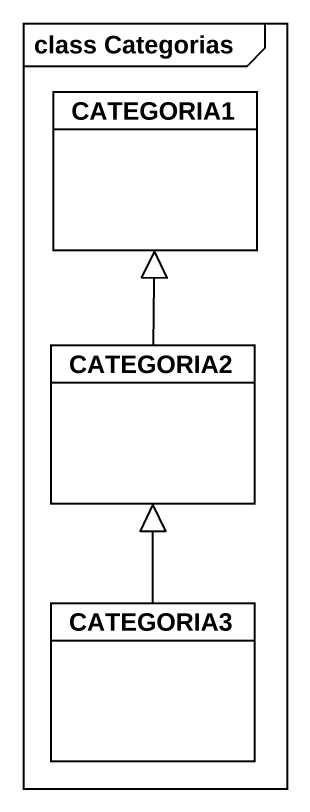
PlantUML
@startuml
mainframe class Categorias
hide circle
hide empty members
class CATEGORIA1
class CATEGORIA2
class CATEGORIA3
CATEGORIA2 -up-|> CATEGORIA1
CATEGORIA3 -up-|> CATEGORIA2
@enduml
